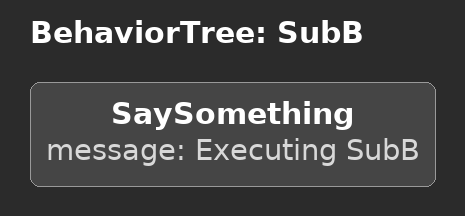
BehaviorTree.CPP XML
<root BTCPP_format="4">
    <BehaviorTree ID="SubB">
        <SaySomething message="Executing SubB" />
    </BehaviorTree>
</root>
